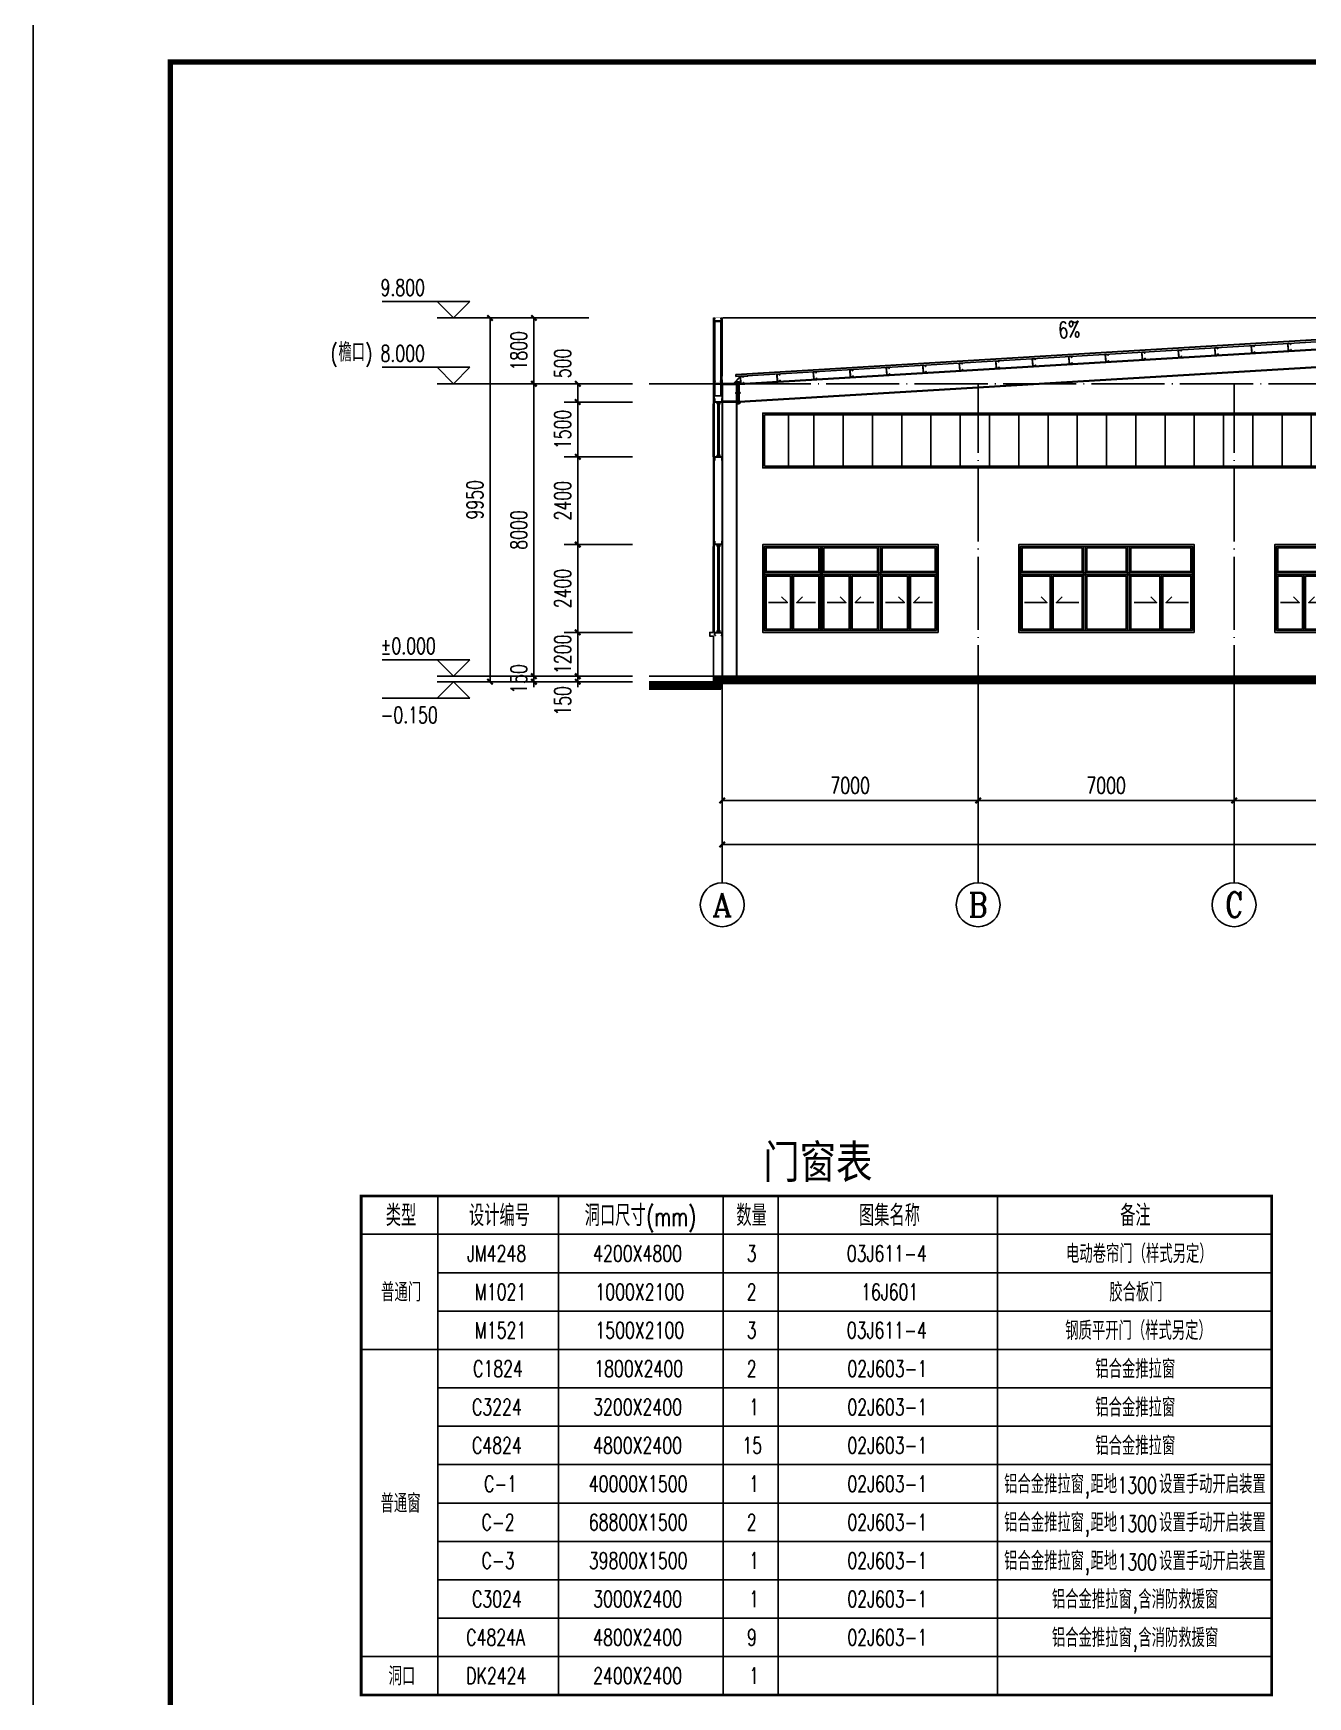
# Model space of a CAD drawing. Extents: x -16809 to 109341, y -15901 to 593582.
# Drawn here: x -16809 to 18047, y 52541 to 98039 of the extents above; entities that cross this region are included whole.
import ezdxf
from ezdxf.enums import TextEntityAlignment as Align

# ---------------------------------------------------------------- set-up
doc = ezdxf.new("R2010")
doc.units = 0
doc.header["$LTSCALE"] = 1000
doc.header["$MEASUREMENT"] = 0
doc.linetypes.add('DOTE', pattern=[2.42, 2, -0.2, 0.02, -0.2])
doc.layers.get('Defpoints').update_dxf_attribs({"color": 250})
for name, color, linetype in [('0 - 彩板', 4, 'Continuous'), ('0 - 梁柱', 3, 'Continuous'), ('0 - 立面线', 7, 'Continuous'), ('0-建筑立面', 255, 'Continuous'), ('AXIS', 171, 'Continuous'), ('AXIS_TEXT', 7, 'Continuous'), ('COLUMN', 9, 'Continuous'), ('DIM_ELEV', 171, 'Continuous'), ('DIM_SYMB', 171, 'Continuous'), ('DOTE', 14, 'DOTE'), ('PUB_TAB', 7, 'Continuous'), ('PUB_TEXT', 7, 'Continuous'), ('TK', 4, 'Continuous'), ('WINDOW', 140, 'Continuous'), ('YS', 130, 'Continuous'), ('窗', 132, 'Continuous'), ('立面线', 7, 'Continuous')]:
    doc.layers.add(name, color=color, linetype=linetype)
doc.styles.add('_TCH_AXIS', font='COMPLEX', dxfattribs={"bigfont": 'GBCBIG'})
doc.styles.add('_TCH_DIM', font='SIMPLEX', dxfattribs={"bigfont": 'GBCBIG'})
doc.styles.add('_TCH_DIM_T3', font='SIMPLEX', dxfattribs={"width": 0.705882, "bigfont": 'GBCBIG'})
doc.styles.add('_TCH_WDTABLE', font='SIMPLEX', dxfattribs={"bigfont": 'GBCBIG'})
doc.styles.add('COMPLEX', font='COMPLEX')
doc.styles.add('宋体', font='', dxfattribs={"width": 0.8})
doc.styles.get('宋体').set_extended_font_data('SimSun')
doc.dimstyles.new('_TCH_ARCH&&150', dxfattribs={"dimtxt": 446.25, "dimasz": 150, "dimexe": 375, "dimexo": 450, "dimgap": 189.375, "dimtad": 1, "dimdec": 0, "dimzin": 0, "dimdsep": 46, "dimtxsty": '_TCH_DIM_T3', "dimblk": 'ARCHTICK', "dimcen": 0.09, "dimclrt": 7, "dimazin": 2, "dimtfac": 1, "dimtdec": 0, "dimtix": 1, "dimtmove": 2, "dimatfit": 3, "dimfxl": 0, "dimtolj": 1, "dimtzin": 0, "dimarcsym": 0})

# ---------------------------------------------------------------- blocks, each defined once
blk = doc.blocks.new('A$C25862AEB')
at = {"layer": 'YS'}
for p, q in [((200, 75), (0, 75)), ((0, 75), (0, 0)), ((0, 0), (20, 0)), ((198, 72), (2, 72)), ((2, 72), (2, 2)), ((2, 2), (20, 2)), ((205, 81), (5, 81)), ((5, 81), (5, 75)), ((205, 75), (5, 75)), ((20, 2), (20, 0)), ((180, 2), (198, 2)), ((180, 2), (180, 0)), ((180, 0), (200, 0)), ((198, 2), (198, 72)), ((200, 0), (200, 75))]:
    blk.add_line(p, q, dxfattribs=at)
blk = doc.blocks.new('A$C6EE6551E')
at = {"layer": 'COLUMN'}
blk.add_hatch(color=256, dxfattribs=at).paths.add_polyline_path([(5, 195), (75, 200), (77, 175), (82, 175), (80, 205), (0, 200), (13, 0), (93, 5), (91, 35), (86, 35), (88, 10), (18, 5)])
blk.add_lwpolyline([(93, 5), (13, 0), (0, 200), (80, 205), (82, 175), (77, 175), (75, 200), (5, 195), (18, 5), (88, 10), (86, 35), (91, 35)], close=True, dxfattribs=at)
blk = doc.blocks.new('GeYuanFrame_50425478', base_point=(20.09, 4.53))
at = {"layer": 'TK'}
blk.add_lwpolyline([(20.09, 4.53), (20.09, 598.53), (861.09, 598.53), (861.09, 4.53)], close=True, dxfattribs=at)
at = {"layer": 'TK', "const_width": 1}
blk.add_lwpolyline([(45.09, 588.53), (851.09, 588.53), (851.09, 14.53), (45.09, 14.53)], close=True, dxfattribs=at)
blk = doc.blocks.new('EQEWR')
at = {"layer": 'WINDOW', "color": 251}
for p, q in [((1800, 5750), (1800, 7150)), ((2500, 5750), (2500, 7150)), ((3300, 5750), (3300, 7150)), ((4100, 5750), (4100, 7150)), ((4900, 5750), (4900, 7150)), ((5700, 5750), (5700, 7150)), ((6500, 5750), (6500, 7150)), ((7300, 5750), (7300, 7150)), ((8100, 5750), (8100, 7150)), ((8900, 5750), (8900, 7150)), ((9700, 5750), (9700, 7150)), ((10500, 5750), (10500, 7150)), ((11300, 5750), (11300, 7150)), ((12100, 5750), (12100, 7150)), ((12900, 5750), (12900, 7150)), ((13700, 5750), (13700, 7150)), ((14500, 5750), (14500, 7150)), ((15300, 5750), (15300, 7150)), ((16100, 5750), (16100, 7150)), ((16900, 5750), (16900, 7150)), ((17700, 5750), (17700, 7150)), ((18500, 5750), (18500, 7150)), ((19300, 5750), (19300, 7150)), ((20100, 5750), (20100, 7150)), ((21700, 5750), (21700, 7150)), ((22500, 5750), (22500, 7150)), ((23300, 5750), (23300, 7150)), ((24100, 5750), (24100, 7150)), ((24900, 5750), (24900, 7150)), ((25700, 5750), (25700, 7150)), ((26500, 5750), (26500, 7150)), ((27300, 5750), (27300, 7150)), ((28100, 5750), (28100, 7150)), ((28900, 5750), (28900, 7150)), ((29700, 5750), (29700, 7150)), ((30500, 5750), (30500, 7150)), ((31300, 5750), (31300, 7150)), ((32100, 5750), (32100, 7150)), ((32900, 5750), (32900, 7150)), ((33700, 5750), (33700, 7150)), ((34500, 5750), (34500, 7150)), ((35300, 5750), (35300, 7150)), ((36100, 5750), (36100, 7150)), ((36900, 5750), (36900, 7150)), ((37700, 5750), (37700, 7150)), ((38500, 5750), (38500, 7150)), ((39300, 5750), (39300, 7150)), ((40100, 5750), (40100, 7150)), ((1900, 1250), (1900, 2775)), ((3500, 1250), (3500, 2775)), ((5100, 1250), (5100, 2775)), ((9000, 1250), (9000, 2775)), ((12000, 1250), (12000, 2775)), ((15900, 1250), (15900, 2775)), ((17500, 1250), (17500, 2775)), ((19100, 1250), (19100, 2775)), ((22900, 1250), (22900, 2775)), ((24500, 1250), (24500, 2775)), ((26100, 1250), (26100, 2775)), ((31200, 1250), (31200, 2775)), ((33950, 2050), (33950, 50))]:
    blk.add_line(p, q, dxfattribs=at)
for points in [[(20790, 5700), (1100, 5700), (1100, 7200), (20790, 7200)], [(20790, 5750), (1150, 5750), (1150, 7150), (20790, 7150)], [(21190, 7200), (41100, 7200), (41100, 5700), (21190, 5700)], [(21190, 7150), (41050, 7150), (41050, 5750), (21190, 5750)], [(1615, 2172), (1771, 2013), (1260, 2013)], [(2185, 2172), (2029, 2013), (2540, 2013)], [(3215, 2172), (3371, 2013), (2860, 2013)], [(3785, 2172), (3629, 2013), (4140, 2013)], [(4815, 2172), (4971, 2013), (4460, 2013)], [(5385, 2172), (5229, 2013), (5740, 2013)], [(8715, 2172), (8871, 2013), (8260, 2013)], [(9285, 2172), (9129, 2013), (9740, 2013)], [(11715, 2172), (11871, 2013), (11260, 2013)], [(12285, 2172), (12129, 2013), (12740, 2013)], [(15615, 2172), (15771, 2013), (15260, 2013)], [(16185, 2172), (16029, 2013), (16540, 2013)], [(17215, 2172), (17371, 2013), (16860, 2013)], [(17785, 2172), (17629, 2013), (18140, 2013)], [(18815, 2172), (18971, 2013), (18460, 2013)], [(19385, 2172), (19229, 2013), (19740, 2013)], [(22615, 2172), (22771, 2013), (22260, 2013)], [(23185, 2172), (23029, 2013), (23540, 2013)], [(24215, 2172), (24371, 2013), (23860, 2013)], [(24785, 2172), (24629, 2013), (25140, 2013)], [(25815, 2172), (25971, 2013), (25460, 2013)], [(26385, 2172), (26229, 2013), (26740, 2013)], [(30915, 2172), (31071, 2013), (30460, 2013)], [(31485, 2172), (31329, 2013), (31940, 2013)]]:
    blk.add_lwpolyline(points, dxfattribs=at)
for points in [[(5900, 1200), (1100, 1200), (1100, 3600), (5900, 3600)], [(5850, 1250), (1150, 1250), (1150, 3550), (5850, 3550)], [(2635, 3510), (1190, 3510), (1190, 2865), (2635, 2865)], [(2725, 3550), (2675, 3550), (2675, 1250), (2725, 1250)], [(2765, 3510), (4235, 3510), (4235, 2865), (2765, 2865)], [(4325, 3550), (4275, 3550), (4275, 1250), (4325, 1250)], [(4365, 3510), (5810, 3510), (5810, 2865), (4365, 2865)], [(12900, 1200), (8100, 1200), (8100, 3600), (12900, 3600)], [(12850, 1250), (8150, 1250), (8150, 3550), (12850, 3550)], [(9835, 3510), (8190, 3510), (8190, 2865), (9835, 2865)], [(9925, 3550), (9875, 3550), (9875, 1250), (9925, 1250)], [(9965, 3510), (11035, 3510), (11035, 2865), (9965, 2865)], [(11125, 3550), (11075, 3550), (11075, 1250), (11125, 1250)], [(11165, 3510), (12810, 3510), (12810, 2865), (11165, 2865)], [(15100, 1200), (19900, 1200), (19900, 3600), (15100, 3600)], [(15150, 1250), (19850, 1250), (19850, 3550), (15150, 3550)], [(16635, 3510), (15190, 3510), (15190, 2865), (16635, 2865)], [(16675, 3550), (16725, 3550), (16725, 1250), (16675, 1250)], [(18235, 3510), (16765, 3510), (16765, 2865), (18235, 2865)], [(18275, 3550), (18325, 3550), (18325, 1250), (18275, 1250)], [(18365, 3510), (19810, 3510), (19810, 2865), (18365, 2865)], [(22100, 1200), (26900, 1200), (26900, 3600), (22100, 3600)], [(22150, 1250), (26850, 1250), (26850, 3550), (22150, 3550)], [(23635, 3510), (22190, 3510), (22190, 2865), (23635, 2865)], [(23675, 3550), (23725, 3550), (23725, 1250), (23675, 1250)], [(25235, 3510), (23765, 3510), (23765, 2865), (25235, 2865)], [(25275, 3550), (25325, 3550), (25325, 1250), (25275, 1250)], [(25365, 3510), (26810, 3510), (26810, 2865), (25365, 2865)], [(29100, 1200), (32100, 1200), (32100, 3600), (29100, 3600)], [(29150, 1250), (32050, 1250), (32050, 3550), (29150, 3550)], [(30235, 3510), (29190, 3510), (29190, 2865), (30235, 2865)], [(30275, 3550), (30325, 3550), (30325, 1250), (30275, 1250)], [(30365, 3510), (32010, 3510), (32010, 2865), (30365, 2865)], [(1150, 2825), (1150, 2775), (5850, 2775), (5850, 2825)], [(1860, 2735), (1190, 2735), (1190, 1290), (1860, 1290)], [(1940, 2735), (2635, 2735), (2635, 1290), (1940, 1290)], [(3460, 2735), (2765, 2735), (2765, 1290), (3460, 1290)], [(3540, 2735), (4235, 2735), (4235, 1290), (3540, 1290)], [(5060, 2735), (4365, 2735), (4365, 1290), (5060, 1290)], [(5140, 2735), (5810, 2735), (5810, 1290), (5140, 1290)], [(8150, 2825), (8150, 2775), (12850, 2775), (12850, 2825)], [(8960, 2735), (8190, 2735), (8190, 1290), (8960, 1290)], [(9040, 2735), (9835, 2735), (9835, 1290), (9040, 1290)], [(9965, 2735), (11035, 2735), (11035, 1290), (9965, 1290)], [(11960, 2735), (11165, 2735), (11165, 1290), (11960, 1290)], [(12040, 2735), (12810, 2735), (12810, 1290), (12040, 1290)], [(19850, 2825), (19850, 2775), (15150, 2775), (15150, 2825)], [(15860, 2735), (15190, 2735), (15190, 1290), (15860, 1290)], [(15940, 2735), (16635, 2735), (16635, 1290), (15940, 1290)], [(17460, 2735), (16765, 2735), (16765, 1290), (17460, 1290)], [(17540, 2735), (18235, 2735), (18235, 1290), (17540, 1290)], [(19060, 2735), (18365, 2735), (18365, 1290), (19060, 1290)], [(19140, 2735), (19810, 2735), (19810, 1290), (19140, 1290)], [(26850, 2825), (26850, 2775), (22150, 2775), (22150, 2825)], [(22860, 2735), (22190, 2735), (22190, 1290), (22860, 1290)], [(22940, 2735), (23635, 2735), (23635, 1290), (22940, 1290)], [(24460, 2735), (23765, 2735), (23765, 1290), (24460, 1290)], [(24540, 2735), (25235, 2735), (25235, 1290), (24540, 1290)], [(26060, 2735), (25365, 2735), (25365, 1290), (26060, 1290)], [(26140, 2735), (26810, 2735), (26810, 1290), (26140, 1290)], [(32050, 2825), (32050, 2775), (29150, 2775), (29150, 2825)], [(30235, 2735), (29190, 2735), (29190, 1290), (30235, 1290)], [(31160, 2735), (30365, 2735), (30365, 1290), (31160, 1290)], [(31240, 2735), (32010, 2735), (32010, 1290), (31240, 1290)], [(34700, 2100), (33200, 2100), (33200, 0), (34700, 0)], [(34650, 2050), (33250, 2050), (33250, 50), (34650, 50)]]:
    blk.add_lwpolyline(points, close=True, dxfattribs=at)
blk = doc.blocks.new('_AXISO')
blk.add_circle((0, 0), 0.5)
at = {"layer": 'AXIS_TEXT', "style": 'COMPLEX', "width": 1.041667}
blk.add_attdef('A', text='', height=0.56, dxfattribs=at).set_placement((-0.25, -0.28), (0.25, -0.28), align=Align.FIT)
blk = doc.blocks.new('_ArchTick')
at = {"color": 0, "linetype": 'ByBlock', "const_width": 0.4}
blk.add_lwpolyline([(-0.5, -0.5), (0.5, 0.5)], dxfattribs=at)
blk = doc.blocks.new('*D95')
at = {"layer": 'AXIS', "color": 0, "lineweight": -2}
for p, q in [((2033, 78853), (2033, 75478)), ((44033, 78853), (44033, 75478)), ((2033, 75853), (44033, 75853))]:
    blk.add_line(p, q, dxfattribs=at)
at = {"layer": 'Defpoints', "color": 0}
for p in [(2033, 79303), (44033, 79303), (44033, 75853)]:
    blk.add_point(p, dxfattribs=at)
at = {"layer": 'AXIS', "color": 0, "lineweight": -2, "xscale": 150, "yscale": 150, "zscale": 150, "rotation": 180}
blk.add_blockref('_ArchTick', (2033, 75853), dxfattribs=at)
at = {"layer": 'AXIS', "color": 0, "lineweight": -2, "xscale": 150, "yscale": 150, "zscale": 150}
blk.add_blockref('_ArchTick', (44033, 75853), dxfattribs=at)
at = {"layer": 'AXIS', "color": 7, "insert": (23033, 76265), "char_height": 446.2, "attachment_point": 5, "style": '_TCH_DIM_T3'}
blk.add_mtext('\\A1;42000', dxfattribs=at)
blk = doc.blocks.new('*D96')
at = {"layer": 'AXIS', "color": 0, "lineweight": -2}
for p, q in [((2033, 78853), (2033, 76678)), ((9033, 78853), (9033, 76678)), ((2033, 77053), (9033, 77053))]:
    blk.add_line(p, q, dxfattribs=at)
at = {"layer": 'Defpoints', "color": 0}
for p in [(2033, 79303), (9033, 79303), (9033, 77053)]:
    blk.add_point(p, dxfattribs=at)
at = {"layer": 'AXIS', "color": 0, "lineweight": -2, "xscale": 150, "yscale": 150, "zscale": 150, "rotation": 180}
blk.add_blockref('_ArchTick', (2033, 77053), dxfattribs=at)
at = {"layer": 'AXIS', "color": 0, "lineweight": -2, "xscale": 150, "yscale": 150, "zscale": 150}
blk.add_blockref('_ArchTick', (9033, 77053), dxfattribs=at)
at = {"layer": 'AXIS', "color": 7, "insert": (5533, 77465), "char_height": 446.2, "attachment_point": 5, "style": '_TCH_DIM_T3'}
blk.add_mtext('\\A1;7000', dxfattribs=at)
blk = doc.blocks.new('*D97')
at = {"layer": 'AXIS', "color": 0, "lineweight": -2}
for p, q in [((9033, 78853), (9033, 76678)), ((16033, 78853), (16033, 76678)), ((9033, 77053), (16033, 77053))]:
    blk.add_line(p, q, dxfattribs=at)
at = {"layer": 'Defpoints', "color": 0}
for p in [(9033, 79303), (16033, 79303), (16033, 77053)]:
    blk.add_point(p, dxfattribs=at)
at = {"layer": 'AXIS', "color": 0, "lineweight": -2, "xscale": 150, "yscale": 150, "zscale": 150, "rotation": 180}
blk.add_blockref('_ArchTick', (9033, 77053), dxfattribs=at)
at = {"layer": 'AXIS', "color": 0, "lineweight": -2, "xscale": 150, "yscale": 150, "zscale": 150}
blk.add_blockref('_ArchTick', (16033, 77053), dxfattribs=at)
at = {"layer": 'AXIS', "color": 7, "insert": (12533, 77465), "char_height": 446.2, "attachment_point": 5, "style": '_TCH_DIM_T3'}
blk.add_mtext('\\A1;7000', dxfattribs=at)
blk = doc.blocks.new('*D98')
at = {"layer": 'AXIS', "color": 0, "lineweight": -2}
for p, q in [((16033, 78853), (16033, 76678)), ((23033, 78853), (23033, 76678)), ((16033, 77053), (23033, 77053))]:
    blk.add_line(p, q, dxfattribs=at)
at = {"layer": 'Defpoints', "color": 0}
for p in [(16033, 79303), (23033, 79303), (23033, 77053)]:
    blk.add_point(p, dxfattribs=at)
at = {"layer": 'AXIS', "color": 0, "lineweight": -2, "xscale": 150, "yscale": 150, "zscale": 150, "rotation": 180}
blk.add_blockref('_ArchTick', (16033, 77053), dxfattribs=at)
at = {"layer": 'AXIS', "color": 0, "lineweight": -2, "xscale": 150, "yscale": 150, "zscale": 150}
blk.add_blockref('_ArchTick', (23033, 77053), dxfattribs=at)
at = {"layer": 'AXIS', "color": 7, "insert": (19533, 77465), "char_height": 446.2, "attachment_point": 5, "style": '_TCH_DIM_T3'}
blk.add_mtext('\\A1;7000', dxfattribs=at)
blk = doc.blocks.new('*D343')
at = {"layer": 'AXIS', "color": 0, "lineweight": -2}
for p, q in [((-1617, 90253), (-4692, 90253)), ((-4317, 80303), (-4317, 90253)), ((-1617, 80303), (-4692, 80303))]:
    blk.add_line(p, q, dxfattribs=at)
at = {"layer": 'Defpoints', "color": 0}
for p in [(-4317, 90253), (-1167, 90253), (-1167, 80303)]:
    blk.add_point(p, dxfattribs=at)
at = {"layer": 'AXIS', "color": 0, "lineweight": -2, "xscale": 150, "yscale": 150, "zscale": 150}
for p, rotation in [((-4317, 90253), 90), ((-4317, 80303), 270)]:
    blk.add_blockref('_ArchTick', p, dxfattribs=dict(at, rotation=rotation))
at = {"layer": 'AXIS', "color": 7, "insert": (-4729, 85278), "char_height": 446.2, "attachment_point": 5, "rotation": 90, "style": '_TCH_DIM_T3'}
blk.add_mtext('\\A1;9950', dxfattribs=at)
blk = doc.blocks.new('*D344')
at = {"layer": 'AXIS', "color": 0, "lineweight": -2}
for p, q in [((-3117, 80453), (-3117, 80603)), ((-1617, 80453), (-3492, 80453)), ((-1617, 80303), (-3492, 80303)), ((-3117, 80303), (-3117, 80453)), ((-3117, 80303), (-3117, 80153))]:
    blk.add_line(p, q, dxfattribs=at)
at = {"layer": 'Defpoints', "color": 0}
for p in [(-3117, 80453), (-1167, 80453), (-1167, 80303)]:
    blk.add_point(p, dxfattribs=at)
at = {"layer": 'AXIS', "color": 0, "lineweight": -2, "xscale": 150, "yscale": 150, "zscale": 150}
for p, rotation in [((-3117, 80453), 270), ((-3117, 80303), 90)]:
    blk.add_blockref('_ArchTick', p, dxfattribs=dict(at, rotation=rotation))
at = {"layer": 'AXIS', "color": 7, "insert": (-3529, 80378), "char_height": 446.2, "attachment_point": 5, "rotation": 90, "style": '_TCH_DIM_T3'}
blk.add_mtext('\\A1;150', dxfattribs=at)
blk = doc.blocks.new('*D345')
at = {"layer": 'AXIS', "color": 0, "lineweight": -2}
for p, q in [((-1617, 88453), (-3492, 88453)), ((-3117, 80453), (-3117, 88453)), ((-1617, 80453), (-3492, 80453))]:
    blk.add_line(p, q, dxfattribs=at)
at = {"layer": 'Defpoints', "color": 0}
for p in [(-3117, 88453), (-1167, 88453), (-1167, 80453)]:
    blk.add_point(p, dxfattribs=at)
at = {"layer": 'AXIS', "color": 0, "lineweight": -2, "xscale": 150, "yscale": 150, "zscale": 150}
for p, rotation in [((-3117, 88453), 90), ((-3117, 80453), 270)]:
    blk.add_blockref('_ArchTick', p, dxfattribs=dict(at, rotation=rotation))
at = {"layer": 'AXIS', "color": 7, "insert": (-3529, 84453), "char_height": 446.2, "attachment_point": 5, "rotation": 90, "style": '_TCH_DIM_T3'}
blk.add_mtext('\\A1;8000', dxfattribs=at)
blk = doc.blocks.new('*D346')
at = {"layer": 'AXIS', "color": 0, "lineweight": -2}
for p, q in [((-1617, 90253), (-3492, 90253)), ((-3117, 88453), (-3117, 90253)), ((-1617, 88453), (-3492, 88453))]:
    blk.add_line(p, q, dxfattribs=at)
at = {"layer": 'Defpoints', "color": 0}
for p in [(-3117, 90253), (-1167, 90253), (-1167, 88453)]:
    blk.add_point(p, dxfattribs=at)
at = {"layer": 'AXIS', "color": 0, "lineweight": -2, "xscale": 150, "yscale": 150, "zscale": 150}
for p, rotation in [((-3117, 90253), 90), ((-3117, 88453), 270)]:
    blk.add_blockref('_ArchTick', p, dxfattribs=dict(at, rotation=rotation))
at = {"layer": 'AXIS', "color": 7, "insert": (-3529, 89353), "char_height": 446.2, "attachment_point": 5, "rotation": 90, "style": '_TCH_DIM_T3'}
blk.add_mtext('\\A1;1800', dxfattribs=at)
blk = doc.blocks.new('*D347')
at = {"layer": 'AXIS', "color": 0, "lineweight": -2}
for p, q in [((-1917, 80453), (-1917, 80603)), ((-417, 80453), (-2292, 80453)), ((-417, 80303), (-2292, 80303)), ((-1917, 80303), (-1917, 80453)), ((-1917, 80303), (-1917, 80153))]:
    blk.add_line(p, q, dxfattribs=at)
at = {"layer": 'Defpoints', "color": 0}
for p in [(-1917, 80453), (33, 80453), (33, 80303)]:
    blk.add_point(p, dxfattribs=at)
at = {"layer": 'AXIS', "color": 0, "lineweight": -2, "xscale": 150, "yscale": 150, "zscale": 150}
for p, rotation in [((-1917, 80453), 270), ((-1917, 80303), 90)]:
    blk.add_blockref('_ArchTick', p, dxfattribs=dict(at, rotation=rotation))
at = {"layer": 'AXIS', "color": 7, "insert": (-2329, 79778), "char_height": 446.2, "attachment_point": 5, "rotation": 90, "style": '_TCH_DIM_T3'}
blk.add_mtext('\\A1;150', dxfattribs=at)
blk = doc.blocks.new('*D348')
at = {"layer": 'AXIS', "color": 0, "lineweight": -2}
for p, q in [((-417, 81653), (-2292, 81653)), ((-1917, 81653), (-1917, 81803)), ((-1917, 80453), (-1917, 81653)), ((-417, 80453), (-2292, 80453)), ((-1917, 80453), (-1917, 80303))]:
    blk.add_line(p, q, dxfattribs=at)
at = {"layer": 'Defpoints', "color": 0}
for p in [(-1917, 81653), (33, 81653), (33, 80453)]:
    blk.add_point(p, dxfattribs=at)
at = {"layer": 'AXIS', "color": 0, "lineweight": -2, "xscale": 150, "yscale": 150, "zscale": 150}
for p, rotation in [((-1917, 81653), 270), ((-1917, 80453), 90)]:
    blk.add_blockref('_ArchTick', p, dxfattribs=dict(at, rotation=rotation))
at = {"layer": 'AXIS', "color": 7, "insert": (-2329, 81053), "char_height": 446.2, "attachment_point": 5, "rotation": 90, "style": '_TCH_DIM_T3'}
blk.add_mtext('\\A1;1200', dxfattribs=at)
blk = doc.blocks.new('*D349')
at = {"layer": 'AXIS', "color": 0, "lineweight": -2}
for p, q in [((-417, 84053), (-2292, 84053)), ((-1917, 81653), (-1917, 84053)), ((-417, 81653), (-2292, 81653))]:
    blk.add_line(p, q, dxfattribs=at)
at = {"layer": 'Defpoints', "color": 0}
for p in [(-1917, 84053), (33, 84053), (33, 81653)]:
    blk.add_point(p, dxfattribs=at)
at = {"layer": 'AXIS', "color": 0, "lineweight": -2, "xscale": 150, "yscale": 150, "zscale": 150}
for p, rotation in [((-1917, 84053), 90), ((-1917, 81653), 270)]:
    blk.add_blockref('_ArchTick', p, dxfattribs=dict(at, rotation=rotation))
at = {"layer": 'AXIS', "color": 7, "insert": (-2329, 82853), "char_height": 446.2, "attachment_point": 5, "rotation": 90, "style": '_TCH_DIM_T3'}
blk.add_mtext('\\A1;2400', dxfattribs=at)
blk = doc.blocks.new('*D350')
at = {"layer": 'AXIS', "color": 0, "lineweight": -2}
for p, q in [((-417, 86453), (-2292, 86453)), ((-1917, 84053), (-1917, 86453)), ((-417, 84053), (-2292, 84053))]:
    blk.add_line(p, q, dxfattribs=at)
at = {"layer": 'Defpoints', "color": 0}
for p in [(-1917, 86453), (33, 86453), (33, 84053)]:
    blk.add_point(p, dxfattribs=at)
at = {"layer": 'AXIS', "color": 0, "lineweight": -2, "xscale": 150, "yscale": 150, "zscale": 150}
for p, rotation in [((-1917, 86453), 90), ((-1917, 84053), 270)]:
    blk.add_blockref('_ArchTick', p, dxfattribs=dict(at, rotation=rotation))
at = {"layer": 'AXIS', "color": 7, "insert": (-2329, 85253), "char_height": 446.2, "attachment_point": 5, "rotation": 90, "style": '_TCH_DIM_T3'}
blk.add_mtext('\\A1;2400', dxfattribs=at)
blk = doc.blocks.new('*D351')
at = {"layer": 'AXIS', "color": 0, "lineweight": -2}
for p, q in [((-417, 87953), (-2292, 87953)), ((-1917, 86453), (-1917, 87953)), ((-417, 86453), (-2292, 86453))]:
    blk.add_line(p, q, dxfattribs=at)
at = {"layer": 'Defpoints', "color": 0}
for p in [(-1917, 87953), (33, 87953), (33, 86453)]:
    blk.add_point(p, dxfattribs=at)
at = {"layer": 'AXIS', "color": 0, "lineweight": -2, "xscale": 150, "yscale": 150, "zscale": 150}
for p, rotation in [((-1917, 87953), 90), ((-1917, 86453), 270)]:
    blk.add_blockref('_ArchTick', p, dxfattribs=dict(at, rotation=rotation))
at = {"layer": 'AXIS', "color": 7, "insert": (-2329, 87203), "char_height": 446.2, "attachment_point": 5, "rotation": 90, "style": '_TCH_DIM_T3'}
blk.add_mtext('\\A1;1500', dxfattribs=at)
blk = doc.blocks.new('*D352')
at = {"layer": 'AXIS', "color": 0, "lineweight": -2}
for p, q in [((-417, 88453), (-2292, 88453)), ((-1917, 87953), (-1917, 88453)), ((-417, 87953), (-2292, 87953))]:
    blk.add_line(p, q, dxfattribs=at)
at = {"layer": 'Defpoints', "color": 0}
for p in [(-1917, 88453), (33, 88453), (33, 87953)]:
    blk.add_point(p, dxfattribs=at)
at = {"layer": 'AXIS', "color": 0, "lineweight": -2, "xscale": 150, "yscale": 150, "zscale": 150}
for p, rotation in [((-1917, 88453), 90), ((-1917, 87953), 270)]:
    blk.add_blockref('_ArchTick', p, dxfattribs=dict(at, rotation=rotation))
at = {"layer": 'AXIS', "color": 7, "insert": (-2329, 89008), "char_height": 446.2, "attachment_point": 5, "rotation": 90, "style": '_TCH_DIM_T3'}
blk.add_mtext('\\A1;500', dxfattribs=at)

msp = doc.modelspace()

# ---------------------------------------------------------------- hatches: boundary and pattern name
h = msp.add_hatch(color=256)
h.dxf.hatch_style = 1
h.paths.add_polyline_path([(2528.7, 88655.1), (2338.3, 88462.6), (2023.5, 88462.6), (2023.5, 88752.6), (2013.5, 88752.6), (2013.5, 88452.6), (2342.5, 88452.6), (2533.1, 88645.4), (2734, 88657.4), (2733.4, 88667.4)])

# ---------------------------------------------------------------- linework, layer by layer
for points in [[(1782.8, 81652.6), (1693.5, 81652.6), (1693.5, 81552.6), (1793.5, 81552.6)], [(46253, 80302.6), (44033.5, 80302.6), (44033.5, 80452.6), (1793.5, 80452.6), (1793.5, 80452.6), (1793.5, 80302.6), (33.5, 80302.6)], [(46253, 80102.6), (43833.5, 80102.6), (43833.5, 80252.6), (1993.5, 80252.6), (1993.5, 80102.6), (33.5, 80102.6)]]:
    msp.add_lwpolyline(points)
at = {"const_width": 200}
msp.add_lwpolyline([(46253, 80202.6), (43933.5, 80202.6), (43933.5, 80352.6), (1893.5, 80352.6), (1893.5, 80202.6), (33.5, 80202.6)], dxfattribs=at)
at = {"layer": '0 - 彩板'}
for p, q in [((2408, 88707.9), (23033.5, 89945.5)), ((2408, 88697.9), (23033.5, 89935.5)), ((2408, 88647.9), (23033.5, 89885.4)), ((2408, 88647.9), (2408, 88707.9))]:
    msp.add_line(p, q, dxfattribs=at)
at = {"layer": '0 - 梁柱'}
for p, q in [((1823.5, 88527.6), (1823.5, 90167.6)), ((1823.5, 90167.6), (2003.5, 90167.6)), ((1833.5, 88527.6), (1833.5, 90167.6)), ((1833.5, 90157.6), (1993.5, 90157.6)), ((1993.5, 88527.6), (1993.5, 90167.6)), ((2003.5, 88527.6), (2003.5, 90167.6)), ((2493.5, 88452.6), (23033.5, 89685)), ((2493.5, 88432.6), (23033.5, 89665)), ((2493.5, 87971.8), (22385.4, 89165.3)), ((2493.5, 87951.7), (22386, 89145.3)), ((1823.5, 88452.6), (1993.5, 88452.6)), ((1823.5, 88126.6), (1823.5, 88452.6)), ((1823.5, 88442.6), (1993.5, 88442.6)), ((1833.5, 88126.6), (1833.5, 88442.6)), ((1993.5, 88126.6), (1993.5, 88442.6)), ((2003.5, 88126.6), (2003.5, 88452.6)), ((2003.5, 88382.6), (2033.5, 88382.6)), ((2013.5, 88382.6), (2023.5, 88382.6)), ((2033.5, 80452.6), (2033.5, 88452.6)), ((2043.5, 80452.6), (2043.5, 88452.6)), ((2433.5, 88452.6), (2043.5, 88452.6)), ((2043.5, 88442.6), (2433.5, 88442.6)), ((2043.5, 88432.6), (2433.5, 88432.6)), ((2433.5, 88502.6), (2383.5, 88452.6)), ((2423.5, 80452.6), (2423.5, 88452.6)), ((2423.5, 88212.6), (2423.5, 88432.6)), ((2493.5, 88502.6), (2433.5, 88502.6)), ((2433.5, 87902.6), (2433.5, 88502.6)), ((2433.5, 80452.6), (2433.5, 88452.6)), ((2463.5, 87902.6), (2463.5, 88502.6)), ((2493.5, 88502.6), (2540.7, 88455.5)), ((2493.5, 87902.6), (2493.5, 88502.6)), ((1823.5, 88126.6), (2003.5, 88126.6)), ((2003.5, 88182.6), (2033.5, 88182.6)), ((2013.5, 88182.6), (2023.5, 88182.6)), ((2463.5, 87972.6), (2043.5, 87972.6)), ((2463.5, 87952.6), (2043.5, 87952.6)), ((2493.5, 87902.6), (2433.5, 87902.6)), ((2493.5, 87902.6), (2545.7, 87954.9))]:
    msp.add_line(p, q, dxfattribs=at)
at = {"layer": '0 - 梁柱', "const_width": 5}
for points in [[(2418.5, 88477.6), (2508.5, 88477.6)], [(2418.5, 88382.8), (2508.5, 88382.8)], [(2418.5, 88291), (2508.5, 88291)], [(2418.5, 88114.2), (2508.5, 88114.2)], [(2418.5, 88022.5), (2508.5, 88022.5)], [(2418.5, 87927.6), (2508.5, 87927.6)]]:
    msp.add_lwpolyline(points, dxfattribs=at)
at = {"layer": '0 - 梁柱'}
for points in [[(2433.5, 88212.6), (2403.5, 88212.6), (2403.5, 88192.6), (2433.5, 88192.6)], [(2493.5, 88192.6), (2523.5, 88192.6), (2523.5, 88212.6), (2493.5, 88212.6)]]:
    msp.add_lwpolyline(points, dxfattribs=at)
at = {"layer": '0 - 立面线'}
for p, q in [((1793.5, 90252.6), (1793.5, 81652.6)), ((1793.5, 90242.6), (1813.5, 90242.6)), ((1813.5, 90252.6), (1813.5, 81652.6)), ((2013.5, 88662.6), (2013.5, 90242.6)), ((2013.5, 90242.6), (2033.5, 90242.6)), ((2033.5, 88662.6), (2033.5, 90242.6)), ((2013.5, 88662.6), (2033.5, 88662.6)), ((1782.8, 87900.4), (1782.8, 86452.6)), ((1811.5, 87952.6), (1793.5, 87952.6)), ((1811.5, 87952.6), (1793.5, 87952.6)), ((1782.8, 84000.4), (1782.8, 81652.6)), ((1811.5, 84052.6), (1793.5, 84052.6)), ((1813.5, 84052.6), (1793.5, 84052.6)), ((1793.5, 81652.6), (1693.5, 81652.6)), ((1693.5, 81652.6), (1693.5, 81552.6)), ((1793.5, 81652.6), (1693.5, 81652.6)), ((1693.5, 81652.6), (1693.5, 81552.6)), ((1693.5, 81552.6), (1793.5, 81552.6)), ((1693.5, 81552.6), (1793.5, 81552.6)), ((1793.5, 81552.6), (1793.5, 80302.6))]:
    msp.add_line(p, q, dxfattribs=at)
at = {"layer": 'AXIS'}
for p, q in [((2033.5, 79302.6), (2033.5, 74802.6)), ((9033.5, 79302.6), (9033.5, 74802.6)), ((16033.5, 79302.6), (16033.5, 74802.6))]:
    msp.add_line(p, q, dxfattribs=at)
at = {"layer": 'COLUMN'}
msp.add_lwpolyline([(2528.7, 88655.1), (2338.3, 88462.6), (2023.5, 88462.6), (2023.5, 88752.6), (2013.5, 88752.6), (2013.5, 88452.6), (2342.5, 88452.6), (2533.1, 88645.4), (2734, 88657.4), (2733.4, 88667.4)], close=True, dxfattribs=at)
at = {"layer": 'DIM_ELEV'}
for p, q in [((-4866.5, 90702.6), (-7266.5, 90702.6)), ((-5316.5, 90252.6), (-5766.5, 90702.6)), ((-5316.5, 90252.6), (-4866.5, 90702.6)), ((-3116.5, 90252.6), (-5766.5, 90252.6)), ((-4866.5, 88902.6), (-7266.5, 88902.6)), ((-5316.5, 88452.6), (-5766.5, 88902.6)), ((-5316.5, 88452.6), (-4866.5, 88902.6)), ((-3116.5, 88452.6), (-5766.5, 88452.6)), ((-4866.5, 80902.6), (-7266.5, 80902.6)), ((-5316.5, 80452.6), (-5766.5, 80902.6)), ((-5316.5, 80452.6), (-4866.5, 80902.6)), ((-3116.5, 80452.6), (-5766.5, 80452.6)), ((-5316.5, 80302.6), (-5766.5, 79852.6)), ((-3116.5, 80302.6), (-5766.5, 80302.6)), ((-5316.5, 80302.6), (-4866.5, 79852.6)), ((-4866.5, 79852.6), (-7266.5, 79852.6))]:
    msp.add_line(p, q, dxfattribs=at)
at = {"layer": 'DIM_SYMB'}
msp.add_lwpolyline([(12515.7, 89614.4, 0, 0, 0), (11000.4, 89523.5, 120, 0, 0), (10551.2, 89496.5, 0, 0, 0)], format="xyseb", dxfattribs=at)
at = {"layer": 'DOTE'}
for p, q in [((2033.5, 79302.6), (2033.5, 90252.6)), ((33.5, 88452.6), (46253, 88452.6)), ((9033.5, 79302.6), (9033.5, 88452.6)), ((16033.5, 79302.6), (16033.5, 88452.6)), ((33.5, 80452.6), (46253, 80452.6))]:
    msp.add_line(p, q, dxfattribs=at)
at = {"layer": 'PUB_TAB', "const_width": 75}
msp.add_lwpolyline([(-7840.8, 52589.2), (17059.2, 52589.2), (17059.2, 66239.2), (-7840.8, 66239.2)], close=True, dxfattribs=at)
at = {"layer": 'PUB_TAB'}
for points in [[(-5740.8, 66239.2), (-5740.8, 52589.2)], [(-2440.8, 66239.2), (-2440.8, 52589.2)], [(2059.2, 66239.2), (2059.2, 52589.2)], [(3559.2, 66239.2), (3559.2, 52589.2)], [(9559.2, 66239.2), (9559.2, 52589.2)], [(-7840.8, 65189.2), (17059.2, 65189.2)], [(-5740.8, 64139.2), (17059.2, 64139.2)], [(-5740.8, 63089.2), (17059.2, 63089.2)], [(-7840.8, 62039.2), (17059.2, 62039.2)], [(-5740.8, 60989.2), (17059.2, 60989.2)], [(-5740.8, 59939.2), (17059.2, 59939.2)], [(-5740.8, 58889.2), (17059.2, 58889.2)], [(-5740.8, 57839.2), (17059.2, 57839.2)], [(-5740.8, 56789.2), (17059.2, 56789.2)], [(-5740.8, 55739.2), (17059.2, 55739.2)], [(-5740.8, 54689.2), (17059.2, 54689.2)], [(-7840.8, 53639.2), (17059.2, 53639.2)]]:
    msp.add_lwpolyline(points, dxfattribs=at)
at = {"layer": 'YS', "const_width": 8}
for points in [[(2029.7, 90172), (2054.2, 90192.1), (2054.2, 90252.6), (1772.8, 90252.6), (1772.8, 90192.1), (1797.3, 90172)], [(1821.7, 88052), (1821.7, 87946), (1782.8, 87946), (1782.8, 87900.4), (1814.3, 87916.4)], [(2023.5, 86513.2), (2023.5, 86452.6), (1782.8, 86452.6), (1782.8, 86370.4), (1807.3, 86343.9)], [(1821.7, 84152), (1821.7, 84046), (1782.8, 84046), (1782.8, 84000.4), (1814.3, 84016.4)], [(2023.5, 81713.2), (2023.5, 81652.6), (1782.8, 81652.6), (1782.8, 81570.4), (1807.3, 81543.9)]]:
    msp.add_lwpolyline(points, dxfattribs=at)
at = {"layer": 'YS'}
for points in [[(2003.5, 90177.6), (2003.5, 90232.6), (1993.5, 90232.6), (1993.5, 90242.6), (2013.5, 90242.6), (2013.5, 90167.6), (1813.5, 90167.6), (1813.5, 90242.6), (1833.5, 90242.6), (1833.5, 90232.6), (1823.5, 90232.6), (1823.5, 90177.6)], [(1993.5, 88462.6), (1993.5, 88517.6), (1983.5, 88517.6), (1983.5, 88527.6), (2003.5, 88527.6), (2003.5, 88452.6), (1823.5, 88452.6), (1823.5, 88527.6), (1843.5, 88527.6), (1843.5, 88517.6), (1833.5, 88517.6), (1833.5, 88462.6)]]:
    msp.add_lwpolyline(points, close=True, dxfattribs=at)
at = {"layer": '窗'}
for p, q in [((1913.5, 87902.4), (1913.5, 86502.9)), ((1953.5, 87902.4), (1953.5, 86502.9)), ((1913.5, 84002.4), (1913.5, 81702.9)), ((1953.5, 84002.4), (1953.5, 81702.9))]:
    msp.add_line(p, q, dxfattribs=at)
at = {"layer": '窗', "color": 6}
for points in [[(1896.1, 87952.6), (1970.8, 87952.6), (1970.8, 87902.4), (1896.1, 87902.4)], [(1899.9, 87948.9), (1967.1, 87948.9), (1967.1, 87906.2), (1899.9, 87906.2)], [(1896.1, 86452.6), (1970.8, 86452.6), (1970.8, 86502.9), (1896.1, 86502.9)], [(1899.9, 86456.4), (1967.1, 86456.4), (1967.1, 86499.1), (1899.9, 86499.1)], [(1896.1, 84052.6), (1970.8, 84052.6), (1970.8, 84002.4), (1896.1, 84002.4)], [(1899.9, 84048.9), (1967.1, 84048.9), (1967.1, 84006.2), (1899.9, 84006.2)], [(1896.1, 81652.6), (1970.8, 81652.6), (1970.8, 81702.9), (1896.1, 81702.9)], [(1899.9, 81656.4), (1967.1, 81656.4), (1967.1, 81699.1), (1899.9, 81699.1)]]:
    msp.add_lwpolyline(points, close=True, dxfattribs=at)
at = {"layer": '立面线', "color": 251}
msp.add_line((2054.2, 90252.6), (44012.8, 90252.6), dxfattribs=at)

# ---------------------------------------------------------------- block references
at = {"xscale": -1, "rotation": 180}
for p in [(1828.5, 88033.6), (1828.5, 84133.6)]:
    msp.add_blockref('A$C25862AEB', p, dxfattribs=at)
for p in [(1828.5, 86371.6), (1828.5, 81571.6)]:
    msp.add_blockref('A$C25862AEB', p)
at = {"layer": '0-建筑立面', "xscale": 150, "yscale": 150, "zscale": 150}
msp.add_blockref('GeYuanFrame_50425478', (-16808.6, 9651.8), dxfattribs=at)
at = {"layer": '0-建筑立面'}
msp.add_blockref('EQEWR', (2043.5, 80452.6), dxfattribs=at)
at = {"layer": 'AXIS'}
ref = msp.add_blockref('_AXISO', (2033.5, 74202.6), dxfattribs=dict(at, xscale=1200, yscale=1200, zscale=1200))
ref.add_attrib('A', 'A', dxfattribs={"layer": 'AXIS_TEXT', "height": 637.8, "style": '_TCH_AXIS'}).set_placement((1760.1, 73883.7), (2306.8, 73883.7), align=Align.FIT)
ref = msp.add_blockref('_AXISO', (9033.5, 74202.6), dxfattribs=dict(at, xscale=1200, yscale=1200, zscale=1200))
ref.add_attrib('A', 'B', dxfattribs={"layer": 'AXIS_TEXT', "height": 652.9, "style": '_TCH_AXIS'}).set_placement((8769.2, 73876.2), (9297.7, 73876.2), align=Align.FIT)
ref = msp.add_blockref('_AXISO', (16033.5, 74202.6), dxfattribs=dict(at, xscale=1200, yscale=1200, zscale=1200))
ref.add_attrib('A', 'C', dxfattribs={"layer": 'AXIS_TEXT', "height": 683.5, "style": '_TCH_AXIS'}).set_placement((15789.4, 73860.9), (16277.6, 73860.9), align=Align.FIT)
at = {"layer": 'COLUMN', "extrusion": (-1.18367e-18, -8.2849e-20, -1), "xscale": -1, "zscale": -1, "rotation": 0.3804444718160838}
for p in [(-11511.2, 88994.6), (-12509.4, 89054.5), (-13507.7, 89114.4), (-14505.9, 89174.3), (-15504.1, 89234.2), (-16502.3, 89294), (-17500.5, 89353.9), (-4523.8, 88575.3), (-5522, 88635.2), (-6520.2, 88695.1), (-7518.4, 88755), (-8516.6, 88814.9), (-9514.8, 88874.8), (-10513, 88934.7), (-2527.4, 88455.6), (-3525.6, 88515.4)]:
    msp.add_blockref('A$C6EE6551E', p, dxfattribs=at)

# ---------------------------------------------------------------- texts
at = {"layer": 'PUB_TAB'}
for s, height, style, width, p in [('门窗表', 911.39, '宋体', 0.8, (3157.1, 66719.2)), ('(mm)', 510, '_TCH_WDTABLE', 0.705882, (-42.5, 65414.2)), ('JM4248', 446.25, '_TCH_WDTABLE', 0.705882, (-4945.8, 64441)), ('4200X4800', 446.25, '_TCH_WDTABLE', 0.705882, (-1495.8, 64441)), ('3', 446.2, '_TCH_WDTABLE', 0.705882, (2704.2, 64441)), ('03J611-4', 446.25, '_TCH_WDTABLE', 0.705882, (5441.7, 64441)), ('M1021', 446.25, '_TCH_WDTABLE', 0.705882, (-4728.3, 63391)), ('1000X2100', 446.25, '_TCH_WDTABLE', 0.705882, (-1435.8, 63391)), ('2', 446.2, '_TCH_WDTABLE', 0.705882, (2704.2, 63391)), ('16J601', 446.25, '_TCH_WDTABLE', 0.705882, (5831.7, 63391)), ('M1521', 446.25, '_TCH_WDTABLE', 0.705882, (-4728.3, 62341)), ('1500X2100', 446.25, '_TCH_WDTABLE', 0.705882, (-1435.8, 62341)), ('3', 446.2, '_TCH_WDTABLE', 0.705882, (2704.2, 62341)), ('03J611-4', 446.25, '_TCH_WDTABLE', 0.705882, (5441.7, 62341)), ('C1824', 446.25, '_TCH_WDTABLE', 0.705882, (-4780.8, 61291)), ('1800X2400', 446.25, '_TCH_WDTABLE', 0.705882, (-1465.8, 61291)), ('2', 446.2, '_TCH_WDTABLE', 0.705882, (2704.2, 61291)), ('02J603-1', 446.25, '_TCH_WDTABLE', 0.705882, (5456.7, 61291)), ('C3224', 446.25, '_TCH_WDTABLE', 0.705882, (-4810.8, 60241)), ('3200X2400', 446.25, '_TCH_WDTABLE', 0.705882, (-1495.8, 60241)), ('1', 446.2, '_TCH_WDTABLE', 0.705882, (2771.7, 60241)), ('02J603-1', 446.25, '_TCH_WDTABLE', 0.705882, (5456.7, 60241)), ('C4824', 446.25, '_TCH_WDTABLE', 0.705882, (-4810.8, 59191)), ('4800X2400', 446.25, '_TCH_WDTABLE', 0.705882, (-1495.8, 59191)), ('15', 446.25, '_TCH_WDTABLE', 0.705882, (2584.2, 59191)), ('02J603-1', 446.25, '_TCH_WDTABLE', 0.705882, (5456.7, 59191)), ('C-1', 446.25, '_TCH_WDTABLE', 0.705882, (-4480.8, 58141)), ('40000X1500', 446.25, '_TCH_WDTABLE', 0.705882, (-1615.8, 58141)), ('1', 446.2, '_TCH_WDTABLE', 0.705882, (2771.7, 58141)), ('02J603-1', 446.25, '_TCH_WDTABLE', 0.705882, (5456.7, 58141)), ('1300', 446.25, '_TCH_WDTABLE', 0.705882, (12842.2, 58101.7)), (',', 446.2, '_TCH_WDTABLE', 0.705882, (11954.9, 58101.7)), ('C-2', 446.25, '_TCH_WDTABLE', 0.705882, (-4548.3, 57091)), ('68800X1500', 446.25, '_TCH_WDTABLE', 0.705882, (-1615.8, 57091)), ('2', 446.2, '_TCH_WDTABLE', 0.705882, (2704.2, 57091)), ('02J603-1', 446.25, '_TCH_WDTABLE', 0.705882, (5456.7, 57091)), ('1300', 446.25, '_TCH_WDTABLE', 0.705882, (12842.2, 57051.7)), (',', 446.2, '_TCH_WDTABLE', 0.705882, (11954.9, 57051.7)), ('C-3', 446.25, '_TCH_WDTABLE', 0.705882, (-4548.3, 56041)), ('39800X1500', 446.25, '_TCH_WDTABLE', 0.705882, (-1615.8, 56041)), ('1', 446.2, '_TCH_WDTABLE', 0.705882, (2771.7, 56041)), ('02J603-1', 446.25, '_TCH_WDTABLE', 0.705882, (5456.7, 56041)), ('1300', 446.25, '_TCH_WDTABLE', 0.705882, (12842.2, 56001.7)), (',', 446.2, '_TCH_WDTABLE', 0.705882, (11954.9, 56001.7)), ('C3024', 446.25, '_TCH_WDTABLE', 0.705882, (-4810.8, 54991)), ('3000X2400', 446.25, '_TCH_WDTABLE', 0.705882, (-1495.8, 54991)), ('1', 446.2, '_TCH_WDTABLE', 0.705882, (2771.7, 54991)), ('02J603-1', 446.25, '_TCH_WDTABLE', 0.705882, (5456.7, 54991)), (',', 446.2, '_TCH_WDTABLE', 0.705882, (13262.2, 54951.7)), ('C4824A', 446.25, '_TCH_WDTABLE', 0.705882, (-4968.3, 53941)), ('4800X2400', 446.25, '_TCH_WDTABLE', 0.705882, (-1495.8, 53941)), ('9', 446.2, '_TCH_WDTABLE', 0.705882, (2711.7, 53941)), ('02J603-1', 446.25, '_TCH_WDTABLE', 0.705882, (5456.7, 53941)), (',', 446.2, '_TCH_WDTABLE', 0.705882, (13262.2, 53901.7)), ('DK2424', 446.25, '_TCH_WDTABLE', 0.705882, (-4968.3, 52891)), ('2400X2400', 446.25, '_TCH_WDTABLE', 0.705882, (-1495.8, 52891)), ('1', 446.2, '_TCH_WDTABLE', 0.705882, (2771.7, 52891))]:
    msp.add_text(s, height=height, dxfattribs=dict(at, style=style, width=width)).set_placement(p)
at = {"layer": 'PUB_TAB', "style": '_TCH_WDTABLE'}
for s, height, p in [('类型', 578.72, (-7167.4, 65414.2)), ('设计编号', 578.72, (-4891.8, 65414.2)), ('洞口尺寸', 578.72, (-1727.6, 65414.2)), ('数量', 578.72, (2419.9, 65414.2)), ('图集名称', 578.72, (5774.1, 65414.2)), ('备注', 578.72, (12916.7, 65414.2)), ('电动卷帘门（样式另定）', 506.383, (11436.2, 64401.7)), ('普通门', 506.38, (-7296.2, 63351.7)), ('胶合板门', 506.38, (12619.5, 63351.7)), ('钢质平开门（样式另定）', 506.383, (11413.9, 62301.7)), ('铝合金推拉窗', 506.38, (12236.9, 61251.7)), ('铝合金推拉窗', 506.38, (12236.9, 60201.7)), ('铝合金推拉窗', 506.38, (12236.9, 59151.7)), ('铝合金推拉窗', 506.38, (9743.2, 58101.7)), ('距地', 506.38, (12104.9, 58101.7)), ('设置手动开启装置', 506.38, (13982.2, 58101.7)), ('普通窗', 506.38, (-7310.2, 57576.7)), ('铝合金推拉窗', 506.38, (9743.2, 57051.7)), ('距地', 506.38, (12104.9, 57051.7)), ('设置手动开启装置', 506.38, (13982.2, 57051.7)), ('铝合金推拉窗', 506.38, (9743.2, 56001.7)), ('距地', 506.38, (12104.9, 56001.7)), ('设置手动开启装置', 506.38, (13982.2, 56001.7)), ('铝合金推拉窗', 506.38, (11050.5, 54951.7)), ('含消防救援窗', 506.38, (13412.2, 54951.7)), ('铝合金推拉窗', 506.38, (11050.5, 53901.7)), ('含消防救援窗', 506.38, (13412.2, 53901.7)), ('洞口', 506.38, (-7092.4, 52851.7))]:
    msp.add_text(s, height=height, dxfattribs=at).set_placement(p)
at = {"layer": 'PUB_TEXT', "style": '_TCH_DIM', "width": 0.705882}
for s, height, p in [('9.800', 446.25, (-7311.5, 90860.1)), ('(', 446.2, (-8671.6, 89060.1)), (')', 446.2, (-7724.4, 89060.1)), ('8.000', 446.25, (-7311.5, 89060.1)), ('%%P0.000', 446.25, (-7311.5, 81060.1)), ('-0.150', 446.25, (-7311.5, 79170.1))]:
    msp.add_text(s, height=height, dxfattribs=at).set_placement(p)
msp.add_text('6%', height=446.25, rotation=3.43363, dxfattribs=at).set_placement((11239.6, 89695.6))
at = {"layer": 'PUB_TEXT', "style": '_TCH_DIM'}
msp.add_text('檐口', height=506.38, dxfattribs=at).set_placement((-8461.6, 89060.1))

# ---------------------------------------------------------------- dimensions: what is measured, and where the dimension line sits
at = {"layer": 'AXIS'}
for p1, p2, distance, picture, middle in [((-1166.5, 80302.6), (-1166.5, 90252.6), 3150, '*D343', (-4729, 85277.6)), ((-1166.5, 88452.6), (-1166.5, 90252.6), 1950, '*D346', (-3529, 89352.6)), ((-1166.5, 80452.6), (-1166.5, 88452.6), 1950, '*D345', (-3529, 84452.6)), ((33.5, 86452.6), (33.5, 87952.6), 1950, '*D351', (-2329, 87202.6)), ((33.5, 84052.6), (33.5, 86452.6), 1950, '*D350', (-2329, 85252.6)), ((33.5, 81652.6), (33.5, 84052.6), 1950, '*D349', (-2329, 82852.6)), ((33.5, 80452.6), (33.5, 81652.6), 1950, '*D348', (-2329, 81052.6)), ((-1166.5, 80302.6), (-1166.5, 80452.6), 1950, '*D344', (-3529, 80377.6)), ((2033.5, 79302.6), (44033.5, 79302.6), -3450, '*D95', (23033.5, 76265.1)), ((2033.5, 79302.6), (9033.5, 79302.6), -2250, '*D96', (5533.5, 77465.1)), ((9033.5, 79302.6), (16033.5, 79302.6), -2250, '*D97', (12533.5, 77465.1)), ((16033.5, 79302.6), (23033.5, 79302.6), -2250, '*D98', (19533.5, 77465.1))]:
    dim = msp.add_aligned_dim(p1=p1, p2=p2, distance=distance, dimstyle='_TCH_ARCH&&150', dxfattribs=at)
    dim.commit()
    dim.dimension.update_dxf_attribs({"geometry": picture, "text_midpoint": middle})
for base, p1, p2, picture, middle in [((-1916.5, 88452.6), (33.5, 87952.6), (33.5, 88452.6), '*D352', (-2329, 89007.6)), ((-1916.5, 80452.6), (33.5, 80302.6), (33.5, 80452.6), '*D347', (-2329, 79777.6))]:
    dim = msp.add_linear_dim(base=base, p1=p1, p2=p2, angle=90, dimstyle='_TCH_ARCH&&150', dxfattribs=at)
    dim.commit()
    dim.dimension.update_dxf_attribs({"geometry": picture, "text_midpoint": middle, "dimtype": 161})

doc.saveas('drawing.dxf')
